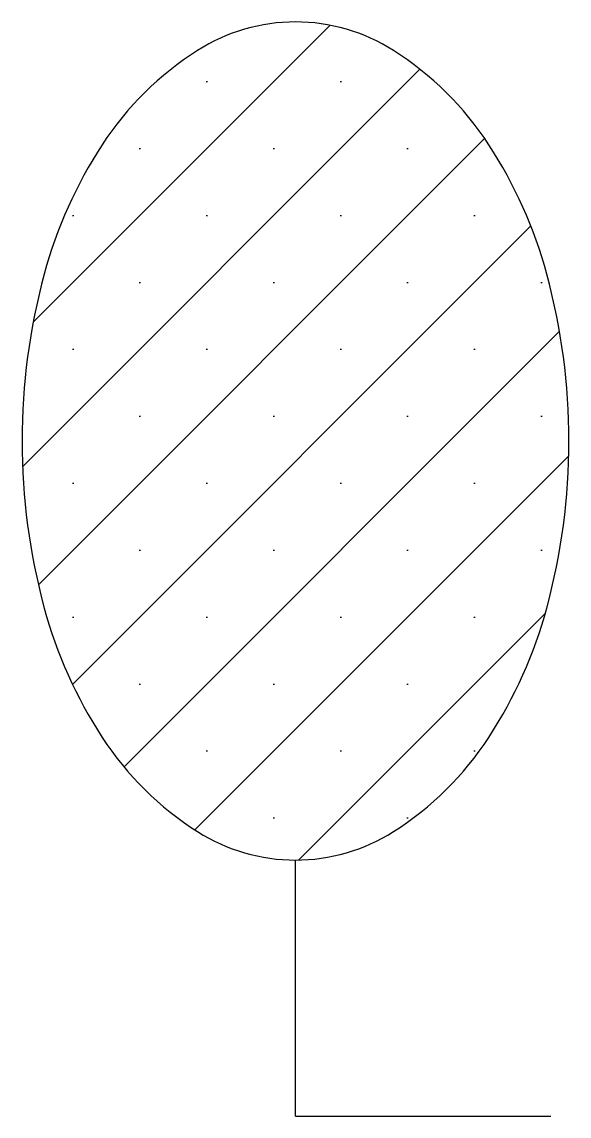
# Model space of a CAD drawing. Header units: inches. Extents: x -4.7 to 4.8, y 0 to 19.
import ezdxf

# ---------------------------------------------------------------- set-up
doc = ezdxf.new("R2010")
doc.units = ezdxf.units.IN
doc.header["$MEASUREMENT"] = 0

# ---------------------------------------------------------------- blocks, each defined once
blk = doc.blocks.new('T11D6C')
at = {"color": 3, "linetype": 'Continuous'}
for q in [(0, 2.106), (2.1, 0)]:
    blk.add_line((0, 0), q, dxfattribs=at)
blk.add_lwpolyline([(0, 9, 0.142313), (-0.8053, 8.766, 0.107168), (-1.591, 7.9904, 0.078722), (-2.0676, 6.9265, 0.066111), (-2.25, 5.553, 0.066111), (-2.0676, 4.1795, 0.078722), (-1.591, 3.1156, 0.107168), (-0.8053, 2.34, 0.142313), (0, 2.106, 0.142313), (0.8053, 2.34, 0.107168), (1.591, 3.1156, 0.078722), (2.0676, 4.1795, 0.066111), (2.25, 5.553, 0.066111), (2.0676, 6.9265, 0.078722), (1.591, 7.9904, 0.107168), (0.8053, 8.766, 0.142313)], format="xyb", close=True, dxfattribs=at)

msp = doc.modelspace()

# ---------------------------------------------------------------- hatches: boundary and pattern name
h = msp.add_hatch()
h.set_pattern_fill('SACNCR', color=3, scale=0.68992, style=0)
h.set_pattern_definition([(45, (-681.1094, -3680.8513), (-1.1616859, 1.1616859), []), (45, (-679.9477, -3680.8513), (-1.1616859, 1.1616859), [0, -1.642872])])
edge = h.paths.add_edge_path()
edge.add_line((0.017, 0.004), (4.448, 0.004))
edge = h.paths.add_edge_path()
edge.add_line((0.017, 0.004), (0.017, 4.448))
edge = h.paths.add_edge_path()
edge.add_arc((0.017, 15.821), 3.171, 90, 122.3981)
edge.add_arc((1.263, 13.858), 5.496, 122.3981, 146.8658)
edge.add_arc((3.241, 12.567), 7.859, 146.8658, 164.8704)
edge.add_arc((6.373, 11.72), 11.103, 164.8704, 180)
edge.add_arc((6.373, 11.72), 11.103, 180, 195.1296)
edge.add_arc((3.241, 10.873), 7.859, 195.1296, 213.1342)
edge.add_arc((1.263, 9.582), 5.496, 213.1342, 237.6019)
edge.add_arc((0.017, 7.619), 3.171, 237.6019, 270)
edge.add_arc((0.017, 7.619), 3.171, 270, 302.3981)
edge.add_arc((-1.229, 9.582), 5.496, 302.3981, 326.8658)
edge.add_arc((-3.207, 10.873), 7.859, 326.8658, 344.8704)
edge.add_arc((-6.339, 11.72), 11.103, 344.8704, 360)
edge.add_arc((-6.339, 11.72), 11.103, 0, 15.1296)
edge.add_arc((-3.207, 12.567), 7.859, 15.1296, 33.1342)
edge.add_arc((-1.229, 13.858), 5.496, 33.1342, 57.6019)
edge.add_arc((0.017, 15.821), 3.171, 57.6019, 90)

# ---------------------------------------------------------------- block references
at = {"color": 2, "xscale": 2.10978784422332, "yscale": 2.109787844226958, "zscale": 2.109787844227483}
msp.add_blockref('T11D6C', (0.017, 0.004), dxfattribs=at)

doc.saveas('drawing.dxf')
